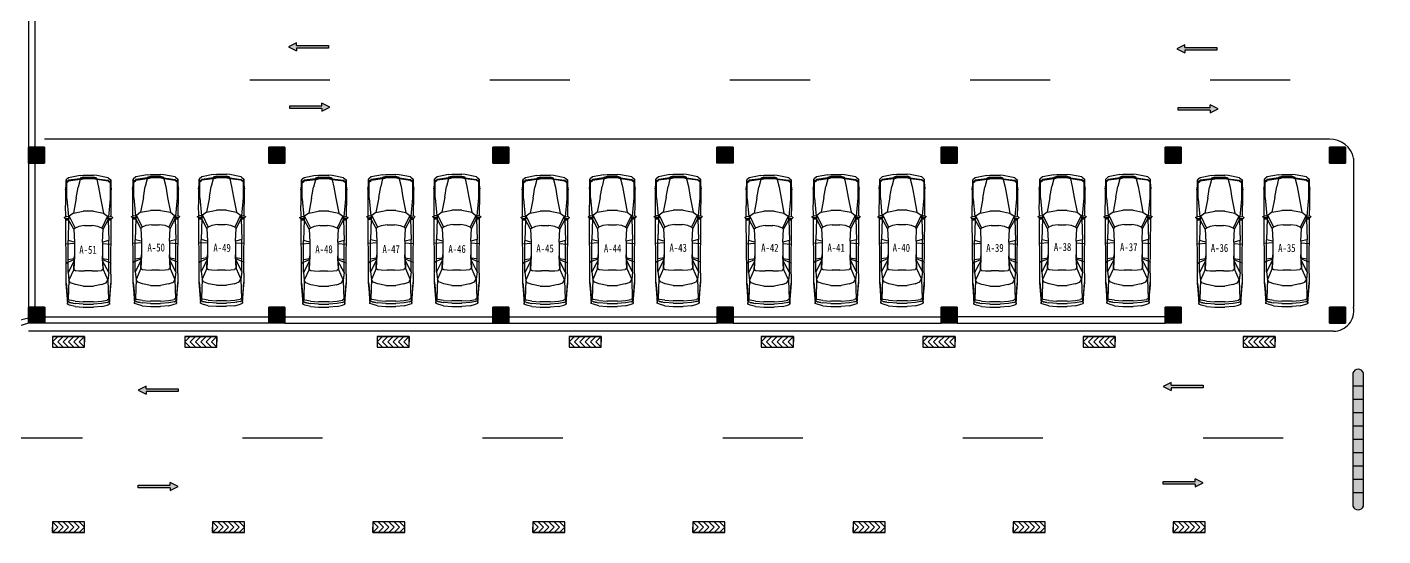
# Model space of a CAD drawing. Extents: x -266505272703 to 7385419, y -354256 to 107640740655.
# Drawn here: x 3659247 to 3710058, y -229665 to -210586 of the extents above; entities that cross this region are included whole.
import ezdxf

# ---------------------------------------------------------------- set-up
doc = ezdxf.new("R2010")
doc.units = 0
doc.header["$LTSCALE"] = 1000
for name, color, linetype in [('jb1', 42, 'Continuous'), ('PUB_TEXT', 7, 'Continuous'), ('QC', 8, 'Continuous'), ('ROOF', 4, 'Continuous'), ('图框', 6, 'Continuous'), ('红线', 1, 'Continuous')]:
    doc.layers.add(name, color=color, linetype=linetype)
doc.styles.get("Standard").update_dxf_attribs({"font": 'rs.shx', "bigfont": 'hztxt.shx'})
doc.styles.add('STYLE2', font='NSimSun.ttf', dxfattribs={"width": 0.8})

# ---------------------------------------------------------------- blocks, each defined once
blk = doc.blocks.new('M_F27')
for p, q in [((-2489, 522), (-2426, 736)), ((-2426, 736), (-2389, 824)), ((-2389, 824), (-1610, 874)), ((-2389, 824), (-1560, 874)), ((-2264, 812), (-2389, 824)), ((-2326, 736), (-2364, 522)), ((-2326, 736), (-2351, 596)), ((-2351, 594), (-2351, 596)), ((-2326, 736), (-2288, 811)), ((-2200, 786), (-2288, 811)), ((-2276, 522), (-2238, 736)), ((-2200, 786), (-2238, 736)), ((-1560, 874), (-2212, 815)), ((-2208, 815), (-2211, 814)), ((-1660, 862), (-2208, 815)), ((-1446, 761), (-2200, 786)), ((-1560, 874), (-1660, 862)), ((-1622, 510), (-1547, 698)), ((-1617, 869), (-1620, 866)), ((-1208, 874), (-1610, 874)), ((-1547, 698), (-1446, 761)), ((-1145, 799), (-1446, 761)), ((-1019, 572), (-1446, 761)), ((-1208, 874), (980, 889)), ((-1145, 799), (-682, 557)), ((-1145, 799), (124, 799)), ((-1019, 572), (-1057, 510)), ((-680, 556), (-1019, 572)), ((-1019, 572), (-479, 547)), ((-743, 849), (-793, 874)), ((-730, 799), (-743, 849)), ((-630, 555), (-730, 799)), ((-680, 556), (-630, 555)), ((-642, 799), (-605, 554)), ((-605, 554), (-630, 555)), ((-479, 547), (-605, 554)), ((61, 547), (-479, 547)), ((-2, 547), (-27, 877)), ((124, 799), (61, 547)), ((61, 547), (564, 572)), ((941, 773), (124, 799)), ((564, 572), (941, 773)), ((564, 572), (614, 522)), ((1079, 748), (614, 522)), ((941, 773), (941, 874)), ((983, 777), (941, 773)), ((941, 773), (987, 765)), ((980, 902), (995, 790)), ((980, 790), (980, 898)), ((995, 790), (980, 790)), ((980, 790), (992, 746)), ((984, 905), (1020, 939)), ((992, 746), (1021, 747)), ((995, 790), (1022, 746)), ((1022, 748), (995, 790)), ((1021, 747), (1022, 748)), ((1053, 768), (1022, 746)), ((1036, 935), (1062, 857)), ((1036, 756), (1079, 748)), ((1051, 889), (1497, 893)), ((1057, 776), (1062, 857)), ((1770, 849), (1058, 784)), ((1204, 585), (1079, 748)), ((1795, 472), (1204, 585)), ((1280, 196), (1204, 585)), ((1506, 899), (2121, 899)), ((2461, 849), (1770, 849)), ((2272, 876), (2121, 899)), ((2272, 876), (2272, 874)), ((2437, 851), (2272, 876)), ((2511, 874), (2287, 874)), ((2398, 849), (2461, 773)), ((2437, 850), (2433, 851)), ((2498, 773), (2436, 849)), ((2511, 874), (2450, 850)), ((2461, 773), (2523, 321)), ((2561, 321), (2498, 773)), ((2599, 773), (2511, 874)), ((2599, 773), (2687, 321)), ((-2489, 522), (-2514, 196)), ((-2514, -206), (-2514, 196)), ((-2364, 522), (-2389, 196)), ((-2389, -206), (-2389, 196)), ((-2301, 196), (-2276, 522)), ((-2301, 196), (-2301, -206)), ((-1622, 510), (-1685, 196)), ((-1685, -206), (-1685, 196)), ((-1082, 145), (-1070, 371)), ((-1082, 145), (-1082, -156)), ((-1070, 371), (-1057, 510)), ((614, 522), (677, 371)), ((677, 371), (714, 145)), ((714, -156), (714, 145)), ((1280, 196), (1280, -206)), ((2222, 397), (1795, 472)), ((2523, 321), (2222, 397)), ((2523, 321), (2586, 321)), ((2523, 321), (2561, 196)), ((2580, 196), (2542, 321)), ((2561, 196), (2561, -206)), ((2611, 196), (2574, 321)), ((2580, 321), (2618, 196)), ((2580, 196), (2580, -206)), ((2611, 196), (2611, -206)), ((2618, -206), (2618, 196)), ((2687, 321), (2699, 196)), ((2699, -206), (2699, 196)), ((-2489, -533), (-2514, -206)), ((-2489, -533), (-2426, -747)), ((-2389, -206), (-2364, -533)), ((-2326, -747), (-2364, -533)), ((-2276, -533), (-2301, -206)), ((-2276, -533), (-2238, -747)), ((-1685, -206), (-1622, -520)), ((-1622, -520), (-1547, -709)), ((-1070, -382), (-1082, -156)), ((-1057, -520), (-1070, -382)), ((-1019, -583), (-1057, -520)), ((614, -533), (564, -583)), ((677, -382), (614, -533)), ((1079, -759), (614, -533)), ((714, -156), (677, -382)), ((1204, -596), (1280, -206)), ((1795, -483), (1204, -596)), ((1795, -483), (2222, -407)), ((2523, -332), (2222, -407)), ((2523, -332), (2461, -784)), ((2561, -332), (2498, -784)), ((2523, -332), (2561, -206)), ((2586, -332), (2523, -332)), ((2580, -206), (2542, -332)), ((2618, -6), (2561, -6)), ((2574, -332), (2611, -206)), ((2618, -206), (2580, -332)), ((2687, -332), (2599, -784)), ((2687, -332), (2699, -206)), ((-2426, -747), (-2389, -835)), ((-2389, -835), (-2264, -823)), ((-1560, -885), (-2389, -835)), ((-1610, -885), (-2389, -835)), ((-2351, -607), (-2351, -605)), ((-2351, -607), (-2326, -747)), ((-2326, -747), (-2288, -822)), ((-2288, -822), (-2200, -797)), ((-2200, -797), (-2238, -747)), ((-2212, -826), (-1560, -885)), ((-2208, -826), (-2211, -825)), ((-1660, -872), (-2208, -826)), ((-1446, -772), (-2200, -797)), ((-1560, -885), (-1660, -872)), ((-1621, -877), (-1617, -880)), ((-1610, -885), (-1208, -885)), ((-1547, -709), (-1446, -772)), ((-1019, -583), (-1446, -772)), ((-1145, -809), (-1446, -772)), ((-1208, -885), (980, -900)), ((-682, -568), (-1145, -809)), ((-1145, -809), (124, -809)), ((-479, -558), (-1019, -583)), ((-1019, -583), (-680, -567)), ((-743, -860), (-793, -885)), ((-743, -860), (-730, -809)), ((-730, -809), (-630, -566)), ((-680, -567), (-682, -568)), ((-680, -567), (-630, -566)), ((-605, -565), (-642, -809)), ((-630, -566), (-605, -565)), ((-605, -565), (-479, -558)), ((61, -558), (-479, -558)), ((-2, -558), (-27, -884)), ((61, -558), (124, -809)), ((564, -583), (61, -558)), ((941, -784), (124, -809)), ((564, -583), (941, -784)), ((987, -776), (941, -784)), ((983, -788), (941, -784)), ((941, -885), (941, -784)), ((992, -757), (980, -800)), ((995, -800), (980, -800)), ((995, -800), (980, -913)), ((980, -909), (980, -800)), ((984, -916), (1020, -950)), ((992, -757), (1021, -758)), ((995, -800), (1022, -757)), ((1022, -758), (995, -800)), ((1021, -758), (1022, -758)), ((1022, -757), (1053, -779)), ((1036, -767), (1079, -759)), ((1036, -946), (1062, -867)), ((1051, -901), (1497, -904)), ((1057, -787), (1062, -867)), ((1770, -860), (1058, -795)), ((1204, -596), (1079, -759)), ((2121, -910), (1506, -910)), ((1770, -860), (2461, -860)), ((2121, -910), (2272, -887)), ((2270, -887), (2121, -910)), ((2437, -861), (2272, -887)), ((2272, -885), (2272, -887)), ((2285, -885), (2511, -885)), ((2398, -860), (2461, -784)), ((2436, -860), (2498, -784)), ((2437, -861), (2436, -860)), ((2450, -861), (2511, -885)), ((2599, -784), (2511, -885))]:
    blk.add_line(p, q)
for centre, start, end in [((990, 898), 132.965, 179.7454), ((1027, 932), 18.1573, 132.965), ((1047, 776), 305.1542, 356.8636), ((990, -909), 180.2546, 227.035), ((1027, -942), 227.035, 341.8427), ((1047, -787), 3.1798, 54.8458)]:
    blk.add_arc(centre, 10, start, end)
at = {"width": 0.8, "flags": 9}
for tag in ['XSIZE', 'YSIZE']:
    blk.add_attdef(tag, (0, 0), '', height=0.5, dxfattribs=at)

msp = doc.modelspace()

# ---------------------------------------------------------------- hatches: boundary and pattern name
at = {"layer": 'jb1', "linetype": 'ByBlock'}
h = msp.add_hatch(color=256, dxfattribs=at)
h.paths.add_polyline_path([(3207028, 61244), (3207028, -349256), (3784028, -349256), (3784028, 61244)], flags=16)
h.paths.add_polyline_path([(3194528, -354256), (3194528, 66244), (3789028, 66244), (3789028, -354256)])
h.paths.add_polyline_path([(3205987, -18360), (3205987, -12971), (3203126, -12971), (3203126, -18360)], flags=24)
h.paths.add_polyline_path([(3201099, -18348), (3201099, -12948), (3198270, -12948), (3198270, -18348)], flags=24)
edge = h.paths.add_edge_path(flags=16)
edge.add_line((3207028, 61244), (3197028, 61244))
edge.add_line((3197028, 61244), (3197028, -23256))
edge.add_line((3197028, -23256), (3207028, -23256))
edge = h.paths.add_edge_path(flags=16)
edge.add_line((3202028, 61244), (3202028, -18256))
h.paths.add_polyline_path([(3201021, -22371), (3201021, -20286), (3198223, -20286), (3198223, -22371)], flags=24)
h.paths.add_polyline_path([(3205457, -22424), (3205457, -20318), (3202722, -20318), (3202722, -22424)], flags=24)
edge = h.paths.add_edge_path(flags=0)
edge.add_line((3197028, -18256), (3207028, -18256))
edge = h.paths.add_edge_path(flags=0)
edge.add_line((3197028, -10756), (3207028, -10756))
edge = h.paths.add_edge_path(flags=0)
edge.add_line((3197028, 744), (3207028, 744))
h.paths.add_polyline_path([(3205940, 8359), (3205940, 13623), (3203017, 13623), (3203017, 8359)], flags=24)
h.paths.add_polyline_path([(3200990, 8419), (3200990, 12965), (3198161, 12965), (3198161, 8419)], flags=24)
edge = h.paths.add_edge_path(flags=0)
edge.add_line((3197028, 8244), (3207028, 8244))
edge = h.paths.add_edge_path(flags=0)
edge.add_line((3197028, 15744), (3207028, 15744))
h.paths.add_polyline_path([(3201180, 34865), (3201180, 40170), (3198382, 40170), (3198382, 34865)], flags=24)
h.paths.add_polyline_path([(3205969, 34786), (3205969, 39997), (3203329, 39997), (3203329, 34786)], flags=24)
edge = h.paths.add_edge_path(flags=0)
edge.add_line((3197028, 27244), (3207028, 27244))
edge = h.paths.add_edge_path(flags=0)
edge.add_line((3197028, 34744), (3207028, 34744))
edge = h.paths.add_edge_path(flags=0)
edge.add_line((3197028, 42244), (3207028, 42244))
edge = h.paths.add_edge_path(flags=0)
edge.add_line((3197028, 53744), (3207028, 53744))
edge = h.paths.add_edge_path(flags=0)
edge.add_line((3504528, -349256), (3504528, -335256))
edge.add_line((3504528, -335256), (3784028, -335256))
edge = h.paths.add_edge_path(flags=0)
edge.add_line((3580028, -344756), (3670028, -344756))
edge = h.paths.add_edge_path(flags=0)
edge.add_line((3580028, -340256), (3670028, -340256))
h.paths.add_polyline_path([(3580921, -339322), (3586279, -339322), (3586279, -336555), (3580921, -336555)], flags=8)
h.paths.add_polyline_path([(3581167, -348327), (3586242, -348327), (3586242, -345529), (3581167, -345529)], flags=8)
edge = h.paths.add_edge_path(flags=0)
edge.add_line((3511834, -341564), (3511834, -341020))
edge = h.paths.add_edge_path(flags=0)
edge.add_line((3518840, -341020), (3518840, -341564))
edge = h.paths.add_edge_path(flags=0)
edge.add_line((3517008, -341564), (3517008, -341020))
edge = h.paths.add_edge_path(flags=0)
edge.add_arc((3515337, -341290), 439, 0, 360)
edge = h.paths.add_edge_path(flags=0)
edge.add_arc((3515337, -341290), 952, 0, 360)
edge = h.paths.add_edge_path(flags=0)
edge.add_line((3513691, -341020), (3513691, -341564))
edge = h.paths.add_edge_path(flags=0)
edge.add_line((3580028, -349256), (3580028, -335256))
h.paths.add_polyline_path([(3528821, -347040), (3562658, -347040), (3562658, -344592), (3528821, -344592)], flags=8)
edge = h.paths.add_edge_path(flags=0)
edge.add_arc((3514570, -346293), 254, 23.8671, 164.0253)
edge = h.paths.add_edge_path(flags=0)
edge.add_line((3514326, -346552), (3514326, -346775))
edge.add_line((3514326, -346775), (3514216, -346775))
edge.add_line((3514216, -346775), (3514216, -346328))
edge = h.paths.add_edge_path(flags=0)
edge.add_line((3514216, -346258), (3514216, -345945))
edge.add_line((3514216, -345945), (3514326, -345945))
edge.add_line((3514326, -345945), (3514326, -346034))
edge = h.paths.add_edge_path(flags=0)
edge.add_line((3513019, -343617), (3515077, -343617))
edge = h.paths.add_edge_path(flags=0)
edge.add_line((3515077, -344162), (3513019, -344162))
edge = h.paths.add_edge_path(flags=0)
edge.add_line((3513019, -341564), (3513019, -343617))
edge = h.paths.add_edge_path(flags=0)
edge.add_line((3512499, -343617), (3512499, -341564))
edge = h.paths.add_edge_path(flags=0)
edge.add_line((3513019, -344830), (3512499, -344830))
h.paths.add_polyline_path([(3512811, -345945), (3512918, -345945), (3512918, -346778), (3512811, -346778)], flags=0)
h.paths.add_polyline_path([(3512802, -345680), (3512915, -345680), (3512915, -345855), (3512802, -345855)], flags=0)
edge = h.paths.add_edge_path(flags=0)
edge.add_line((3512499, -344830), (3512499, -344162))
edge = h.paths.add_edge_path(flags=0)
edge.add_line((3511834, -343617), (3512499, -343617))
edge = h.paths.add_edge_path(flags=0)
edge.add_line((3511834, -344162), (3511834, -343617))
edge = h.paths.add_edge_path(flags=0)
edge.add_line((3512499, -344162), (3511834, -344162))
edge = h.paths.add_edge_path(flags=0)
edge.add_line((3512484, -346058), (3512484, -346775))
edge.add_line((3512484, -346775), (3512370, -346775))
edge.add_line((3512370, -346775), (3512370, -346058))
edge = h.paths.add_edge_path(flags=0)
edge.add_line((3512370, -346058), (3512213, -346058))
edge.add_line((3512213, -346058), (3512213, -345948))
edge.add_line((3512213, -345948), (3512370, -345948))
edge = h.paths.add_edge_path(flags=0)
edge.add_line((3512370, -345948), (3512370, -345683))
edge.add_line((3512370, -345683), (3512484, -345683))
edge.add_line((3512484, -345683), (3512484, -345948))
edge = h.paths.add_edge_path(flags=0)
edge.add_line((3512484, -345948), (3512641, -345948))
edge.add_line((3512641, -345948), (3512641, -346058))
edge.add_line((3512641, -346058), (3512484, -346058))
edge = h.paths.add_edge_path(flags=0)
edge.add_line((3513019, -344162), (3513019, -344830))
edge = h.paths.add_edge_path(flags=0)
edge.add_arc((3514570, -346293), 356, 174.3933, 185.6067)
edge = h.paths.add_edge_path(flags=0)
edge.add_arc((3513552, -346367), 312, 10.9739, 349.0261)
edge = h.paths.add_edge_path(flags=0)
edge.add_line((3513859, -346308), (3513859, -346427))
edge = h.paths.add_edge_path(flags=0)
edge.add_arc((3513552, -346367), 428, 44.2885, 315.7115)
edge = h.paths.add_edge_path(flags=0)
edge.add_line((3513859, -346068), (3513859, -345945))
edge.add_line((3513859, -345945), (3513978, -345945))
edge.add_line((3513978, -345945), (3513978, -346781))
edge.add_line((3513978, -346781), (3513859, -346781))
edge.add_line((3513859, -346781), (3513859, -346666))
edge = h.paths.add_edge_path(flags=0)
edge.add_line((3512499, -341564), (3511834, -341564))
edge = h.paths.add_edge_path(flags=0)
edge.add_line((3513691, -341564), (3513019, -341564))
edge = h.paths.add_edge_path(flags=0)
edge.add_line((3518197, -341564), (3518197, -343617))
edge = h.paths.add_edge_path(flags=0)
edge.add_line((3517677, -343617), (3517677, -341564))
edge = h.paths.add_edge_path(flags=0)
edge.add_line((3518865, -344162), (3518197, -344162))
edge = h.paths.add_edge_path(flags=0)
edge.add_line((3518197, -343617), (3518865, -343617))
edge = h.paths.add_edge_path(flags=0)
edge.add_line((3518197, -344162), (3518197, -344830))
edge = h.paths.add_edge_path(flags=0)
edge.add_line((3518865, -343617), (3518865, -344162))
edge = h.paths.add_edge_path(flags=0)
edge.add_line((3515597, -342974), (3515597, -343617))
edge = h.paths.add_edge_path(flags=0)
edge.add_line((3515077, -342974), (3515597, -342974))
edge = h.paths.add_edge_path(flags=0)
edge.add_line((3515077, -343617), (3515077, -342974))
edge = h.paths.add_edge_path(flags=0)
edge.add_line((3515597, -343617), (3517677, -343617))
edge = h.paths.add_edge_path(flags=0)
edge.add_line((3517677, -344830), (3517677, -344162))
edge = h.paths.add_edge_path(flags=0)
edge.add_line((3517677, -344162), (3515597, -344162))
edge = h.paths.add_edge_path(flags=0)
edge.add_line((3515077, -344805), (3515077, -344162))
edge = h.paths.add_edge_path(flags=0)
edge.add_line((3515597, -344805), (3515077, -344805))
edge = h.paths.add_edge_path(flags=0)
edge.add_line((3515597, -344162), (3515597, -344805))
edge = h.paths.add_edge_path(flags=0)
edge.add_line((3518197, -344830), (3517677, -344830))
edge = h.paths.add_edge_path(flags=0)
edge.add_arc((3518301, -346289), 254, 23.8671, 164.0253)
edge = h.paths.add_edge_path(flags=0)
edge.add_line((3518057, -346219), (3518057, -346359))
edge = h.paths.add_edge_path(flags=0)
edge.add_line((3518057, -346359), (3518057, -346548))
edge = h.paths.add_edge_path(flags=0)
edge.add_line((3518057, -346548), (3518057, -346771))
edge.add_line((3518057, -346771), (3517947, -346771))
edge.add_line((3517947, -346771), (3517947, -346324))
edge = h.paths.add_edge_path(flags=0)
edge.add_arc((3518301, -346289), 356, 174.3933, 185.6067)
edge = h.paths.add_edge_path(flags=0)
edge.add_line((3517947, -346255), (3517947, -345941))
edge.add_line((3517947, -345941), (3518057, -345941))
edge.add_line((3518057, -345941), (3518057, -346030))
edge = h.paths.add_edge_path(flags=0)
edge.add_arc((3518301, -346289), 356, 11.9054, 133.2969)
edge = h.paths.add_edge_path(flags=0)
edge.add_line((3518649, -346216), (3518649, -346771))
edge.add_line((3518649, -346771), (3518533, -346771))
edge.add_line((3518533, -346771), (3518533, -346559))
edge = h.paths.add_edge_path(flags=0)
edge.add_line((3518533, -346392), (3518533, -346559))
edge = h.paths.add_edge_path(flags=0)
edge.add_line((3518533, -346392), (3518533, -346187))
edge = h.paths.add_edge_path(flags=0)
edge.add_arc((3517283, -346363), 312, 10.9739, 349.0261)
edge = h.paths.add_edge_path(flags=0)
edge.add_line((3517590, -346304), (3517590, -346423))
edge = h.paths.add_edge_path(flags=0)
edge.add_arc((3517283, -346363), 428, 44.2885, 315.7115)
edge = h.paths.add_edge_path(flags=0)
edge.add_line((3517590, -346064), (3517590, -345941))
edge.add_line((3517590, -345941), (3517709, -345941))
edge.add_line((3517709, -345941), (3517709, -346777))
edge.add_line((3517709, -346777), (3517590, -346777))
edge.add_line((3517590, -346777), (3517590, -346663))
edge = h.paths.add_edge_path(flags=0)
edge.add_line((3516060, -346333), (3516060, -346166))
edge = h.paths.add_edge_path(flags=0)
edge.add_line((3516060, -346333), (3516060, -346538))
edge = h.paths.add_edge_path(flags=0)
edge.add_arc((3516292, -346436), 254, 203.8671, 344.0253)
edge = h.paths.add_edge_path(flags=0)
edge.add_line((3516537, -346505), (3516537, -346366))
edge = h.paths.add_edge_path(flags=0)
edge.add_line((3516537, -346366), (3516537, -346176))
edge = h.paths.add_edge_path(flags=0)
edge.add_line((3516537, -346176), (3516537, -345954))
edge.add_line((3516537, -345954), (3516647, -345954))
edge.add_line((3516647, -345954), (3516647, -346401))
edge = h.paths.add_edge_path(flags=0)
edge.add_arc((3516292, -346436), 356, 354.3933, 365.6067)
edge = h.paths.add_edge_path(flags=0)
edge.add_line((3516647, -346470), (3516647, -346784))
edge.add_line((3516647, -346784), (3516537, -346784))
edge.add_line((3516537, -346784), (3516537, -346695))
edge = h.paths.add_edge_path(flags=0)
edge.add_arc((3516292, -346436), 356, 191.9054, 313.2969)
edge = h.paths.add_edge_path(flags=0)
edge.add_line((3515944, -346509), (3515944, -345954))
edge.add_line((3515944, -345954), (3516060, -345954))
edge.add_line((3516060, -345954), (3516060, -346166))
h.paths.add_polyline_path([(3515258, -347039), (3515371, -346773), (3515050, -345951), (3515179, -345951), (3515429, -346606), (3515696, -345947), (3515822, -345947), (3515379, -347039)], flags=0)
edge = h.paths.add_edge_path(flags=0)
edge.add_line((3514326, -346223), (3514326, -346363))
edge = h.paths.add_edge_path(flags=0)
edge.add_line((3514326, -346363), (3514326, -346552))
edge = h.paths.add_edge_path(flags=0)
edge.add_arc((3514570, -346293), 356, 11.9054, 133.2969)
edge = h.paths.add_edge_path(flags=0)
edge.add_line((3514918, -346220), (3514918, -346775))
edge.add_line((3514918, -346775), (3514802, -346775))
edge.add_line((3514802, -346775), (3514802, -346563))
edge = h.paths.add_edge_path(flags=0)
edge.add_line((3514802, -346396), (3514802, -346563))
edge = h.paths.add_edge_path(flags=0)
edge.add_line((3514802, -346396), (3514802, -346190))
edge = h.paths.add_edge_path(flags=0)
edge.add_line((3518840, -341564), (3518197, -341564))
edge = h.paths.add_edge_path(flags=0)
edge.add_line((3517677, -341564), (3517008, -341564))
h.paths.add_polyline_path([(3580874, -344098), (3586179, -344098), (3586179, -341300), (3580874, -341300)], flags=8)
edge = h.paths.add_edge_path(flags=0)
edge.add_line((3515077, -338991), (3513019, -338991))
edge = h.paths.add_edge_path(flags=0)
edge.add_line((3513019, -338447), (3515077, -338447))
edge = h.paths.add_edge_path(flags=0)
edge.add_line((3512499, -337779), (3513019, -337779))
edge = h.paths.add_edge_path(flags=0)
edge.add_line((3511834, -338447), (3512499, -338447))
edge = h.paths.add_edge_path(flags=0)
edge.add_line((3511834, -338991), (3511834, -338447))
edge = h.paths.add_edge_path(flags=0)
edge.add_line((3512499, -338991), (3511834, -338991))
edge = h.paths.add_edge_path(flags=0)
edge.add_line((3512499, -338447), (3512499, -337779))
edge = h.paths.add_edge_path(flags=0)
edge.add_line((3511834, -341020), (3512499, -341020))
edge = h.paths.add_edge_path(flags=0)
edge.add_line((3512499, -341020), (3512499, -338991))
edge = h.paths.add_edge_path(flags=0)
edge.add_line((3513019, -337779), (3513019, -338447))
edge = h.paths.add_edge_path(flags=0)
edge.add_line((3513019, -341020), (3513691, -341020))
edge = h.paths.add_edge_path(flags=0)
edge.add_line((3513019, -338991), (3513019, -341020))
edge = h.paths.add_edge_path(flags=0)
edge.add_line((3518865, -338991), (3518197, -338991))
edge = h.paths.add_edge_path(flags=0)
edge.add_line((3518197, -338447), (3518865, -338447))
edge = h.paths.add_edge_path(flags=0)
edge.add_line((3518197, -337779), (3518197, -338447))
edge = h.paths.add_edge_path(flags=0)
edge.add_line((3518865, -338447), (3518865, -338991))
edge = h.paths.add_edge_path(flags=0)
edge.add_line((3517677, -338991), (3515622, -338991))
edge = h.paths.add_edge_path(flags=0)
edge.add_line((3515077, -339634), (3515077, -338991))
edge = h.paths.add_edge_path(flags=0)
edge.add_line((3515622, -339634), (3515077, -339634))
edge = h.paths.add_edge_path(flags=0)
edge.add_line((3515622, -338991), (3515622, -339634))
edge = h.paths.add_edge_path(flags=0)
edge.add_line((3515622, -337804), (3515622, -338447))
edge = h.paths.add_edge_path(flags=0)
edge.add_line((3515077, -337804), (3515622, -337804))
edge = h.paths.add_edge_path(flags=0)
edge.add_line((3515077, -338447), (3515077, -337804))
edge = h.paths.add_edge_path(flags=0)
edge.add_line((3515622, -338447), (3517677, -338447))
edge = h.paths.add_edge_path(flags=0)
edge.add_line((3517677, -338447), (3517677, -337779))
edge = h.paths.add_edge_path(flags=0)
edge.add_line((3517677, -337779), (3518197, -337779))
edge = h.paths.add_edge_path(flags=0)
edge.add_line((3518197, -341020), (3518840, -341020))
edge = h.paths.add_edge_path(flags=0)
edge.add_line((3517008, -341020), (3517677, -341020))
edge = h.paths.add_edge_path(flags=0)
edge.add_line((3517677, -341020), (3517677, -338991))
edge = h.paths.add_edge_path(flags=0)
edge.add_line((3518197, -338991), (3518197, -341020))
h.paths.add_polyline_path([(3748525, -351778), (3760192, -351778), (3760192, -349903), (3748525, -349903)], flags=24)
edge = h.paths.add_edge_path(flags=0)
edge.add_line((3710028, -342256), (3784028, -342256))
edge = h.paths.add_edge_path(flags=0)
edge.add_line((3601028, -335256), (3601028, -349256))
edge = h.paths.add_edge_path(flags=0)
edge.add_line((3589528, -335256), (3589528, -349256))
edge = h.paths.add_edge_path(flags=0)
edge.add_line((3612528, -335256), (3612528, -349256))
edge = h.paths.add_edge_path(flags=0)
edge.add_line((3624028, -335256), (3624028, -349256))
edge = h.paths.add_edge_path(flags=0)
edge.add_line((3647028, -335256), (3647028, -349256))
edge = h.paths.add_edge_path(flags=0)
edge.add_line((3635528, -335256), (3635528, -349256))
edge = h.paths.add_edge_path(flags=0)
edge.add_line((3658528, -335256), (3658528, -349256))
edge = h.paths.add_edge_path(flags=0)
edge.add_line((3670028, -335256), (3670028, -349256))
h.paths.add_polyline_path([(3711053, -341578), (3716432, -341578), (3716432, -338749), (3711053, -338749)], flags=8)
edge = h.paths.add_edge_path(flags=0)
edge.add_line((3710028, -335256), (3710028, -349256))
edge = h.paths.add_edge_path(flags=0)
edge.add_line((3720028, -335256), (3720028, -349256))
h.paths.add_polyline_path([(3711079, -345640), (3716406, -345640), (3716406, -342968), (3711079, -342968)], flags=8)
h.paths.add_polyline_path([(3711053, -348311), (3716432, -348311), (3716432, -345482), (3711053, -345482)], flags=8)
h.paths.add_polyline_path([(3624911, -339311), (3632210, -339311), (3632210, -336482), (3624911, -336482)], flags=8)
h.paths.add_polyline_path([(3602005, -339364), (3609221, -339364), (3609221, -336472), (3602005, -336472)], flags=8)
h.paths.add_polyline_path([(3590516, -339353), (3597689, -339353), (3597689, -336524), (3590516, -336524)], flags=8)
h.paths.add_polyline_path([(3613157, -339384), (3619486, -339384), (3619486, -336493), (3613157, -336493)], flags=8)
h.paths.add_polyline_path([(3647932, -339290), (3655148, -339290), (3655148, -336587), (3647932, -336587)], flags=8)
h.paths.add_polyline_path([(3636077, -339384), (3642406, -339384), (3642406, -336493), (3636077, -336493)], flags=8)
h.paths.add_polyline_path([(3659500, -339327), (3666558, -339327), (3666558, -336529), (3659500, -336529)], flags=8)
h.paths.add_polyline_path([(3711074, -338940), (3716222, -338940), (3716222, -336236), (3711074, -336236)], flags=8)
edge = h.paths.add_edge_path(flags=0)
edge.add_line((3760028, -335256), (3760028, -349256))
edge = h.paths.add_edge_path(flags=0)
edge.add_line((3770028, -335256), (3770028, -349256))
h.paths.add_polyline_path([(3761611, -342149), (3766706, -342149), (3766706, -339414), (3761611, -339414)], flags=8)
h.paths.add_polyline_path([(3768122, -351862), (3777724, -351862), (3777724, -349980), (3768122, -349980)], flags=24)
edge = h.paths.add_edge_path(flags=0)
edge.add_line((3760028, -345756), (3784028, -345756))
h.paths.add_polyline_path([(3761437, -348959), (3766512, -348959), (3766512, -346162), (3761437, -346162)], flags=8)
h.paths.add_polyline_path([(3761482, -345773), (3766693, -345773), (3766693, -342881), (3761482, -342881)], flags=8)
edge = h.paths.add_edge_path(flags=0)
edge.add_line((3760028, -338756), (3784028, -338756))
h.paths.add_polyline_path([(3761355, -338711), (3766723, -338711), (3766723, -335787), (3761355, -335787)], flags=8)
h.paths.add_polyline_path([(3732909, -341175), (3744153, -341175), (3744153, -336791), (3732909, -336791)], flags=8)
h.paths.add_polyline_path([(3774282, -341950), (3776471, -341950), (3776471, -339865), (3774282, -339865)], flags=8)
h.paths.add_polyline_path([(3681133, -345871), (3701185, -345871), (3701185, -340511), (3681133, -340511)], flags=8)
h.paths.add_polyline_path([(3444535, -317388), (3497618, -317388), (3497618, -307471), (3444535, -307471)], flags=8)
for points in [[(3659302, -215692), (3659903, -215692), (3659903, -215092), (3659302, -215092)], [(3668301, -215693), (3668902, -215693), (3668902, -215092), (3668301, -215092)], [(3676702, -215693), (3677303, -215693), (3677303, -215092), (3676702, -215092)], [(3685102, -215693), (3685703, -215693), (3685703, -215092), (3685102, -215092)], [(3693501, -215693), (3694102, -215693), (3694102, -215092), (3693501, -215092)], [(3701899, -215693), (3702501, -215693), (3702501, -215092), (3701899, -215092)], [(3708059, -215693), (3708661, -215693), (3708661, -215092), (3708059, -215092)], [(3659303, -221692), (3659905, -221692), (3659905, -221091), (3659303, -221091)], [(3668302, -221692), (3668903, -221692), (3668903, -221092), (3668302, -221092)], [(3676703, -221692), (3677305, -221692), (3677305, -221092), (3676703, -221092)], [(3685103, -221692), (3685705, -221692), (3685705, -221092), (3685103, -221092)], [(3693502, -221692), (3694103, -221692), (3694103, -221092), (3693502, -221092)], [(3701901, -221693), (3702502, -221693), (3702502, -221092), (3701901, -221092)], [(3701901, -221692), (3702502, -221692), (3702502, -221092), (3701901, -221092)], [(3708061, -221692), (3708662, -221692), (3708662, -221092), (3708061, -221092)]]:
    msp.add_hatch(color=256, dxfattribs=at).paths.add_polyline_path(points)
at = {"layer": '图框', "linetype": 'ByBlock'}
for points in [[(3670540, -211379), (3670540, -211279), (3669340, -211279), (3669340, -211179), (3669040, -211329), (3669340, -211479), (3669340, -211379)], [(3703840, -211448), (3703840, -211348), (3702640, -211348), (3702640, -211248), (3702340, -211398), (3702640, -211548), (3702640, -211448)], [(3669089, -213534), (3669089, -213634), (3670289, -213634), (3670289, -213734), (3670589, -213584), (3670289, -213434), (3670289, -213534)], [(3702389, -213602), (3702389, -213702), (3703589, -213702), (3703589, -213802), (3703889, -213652), (3703589, -213502), (3703589, -213602)], [(3664908, -224253), (3664908, -224153), (3663708, -224153), (3663708, -224053), (3663408, -224203), (3663708, -224353), (3663708, -224253)], [(3703319, -224115), (3703319, -224015), (3702119, -224015), (3702119, -223915), (3701819, -224065), (3702119, -224215), (3702119, -224115)], [(3701819, -227624), (3701819, -227724), (3703019, -227724), (3703019, -227824), (3703319, -227674), (3703019, -227524), (3703019, -227624)], [(3663408, -227762), (3663408, -227862), (3664608, -227862), (3664608, -227962), (3664908, -227812), (3664608, -227662), (3664608, -227762)]]:
    msp.add_hatch(color=256, dxfattribs=at).paths.add_polyline_path(points)
at = {"layer": '红线', "linetype": 'ByBlock'}
h = msp.add_hatch(color=7, dxfattribs=at)
h.paths.add_polyline_path([(3709331, -223553, 0.685475), (3708931, -223553), (3708931, -224053), (3709331, -224053)])
h.paths.add_polyline_path([(3709331, -224553), (3708931, -224553), (3708931, -225053), (3709331, -225053)])
h.paths.add_polyline_path([(3709331, -225553), (3708931, -225553), (3708931, -226053), (3709331, -226053)])
h.paths.add_polyline_path([(3708931, -227053), (3709331, -227053), (3709331, -226553), (3708931, -226553)])
h.paths.add_polyline_path([(3709331, -228053), (3709331, -227553), (3708931, -227553), (3708931, -228053)])
h = msp.add_hatch(color=2, dxfattribs=at)
h.paths.add_polyline_path([(3708931, -224553), (3709331, -224553), (3709331, -224053), (3708931, -224053)])
h.paths.add_polyline_path([(3709331, -225053), (3708931, -225053), (3708931, -225553), (3709331, -225553)])
h.paths.add_polyline_path([(3709331, -226553), (3709331, -226053), (3708931, -226053), (3708931, -226553)])
h.paths.add_polyline_path([(3709331, -227553), (3709331, -227053), (3708931, -227053), (3708931, -227553)])
msp.add_hatch(color=2, dxfattribs=at).paths.add_polyline_path([(3709331, -228553), (3709331, -228053), (3708931, -228053), (3708931, -228553, 0.685475)])

# ---------------------------------------------------------------- linework, layer by layer
at = {"layer": 'jb1', "linetype": 'ByBlock'}
for p, q in [((3659303, -203677), (3659302, -221092)), ((3659541, -206693), (3659541, -215092)), ((3659302, -215092), (3659302, -215692)), ((3659902, -215092), (3659302, -215092)), ((3659902, -215692), (3659902, -215092)), ((3668301, -215093), (3668301, -215693)), ((3668901, -215093), (3668301, -215093)), ((3668901, -215693), (3668901, -215093)), ((3676702, -215093), (3676702, -215693)), ((3677302, -215093), (3676702, -215093)), ((3677302, -215693), (3677302, -215093)), ((3685102, -215093), (3685102, -215693)), ((3685702, -215093), (3685102, -215093)), ((3685702, -215693), (3685702, -215093)), ((3693501, -215093), (3693501, -215693)), ((3694101, -215093), (3693501, -215093)), ((3694101, -215693), (3694101, -215093)), ((3701899, -215093), (3701899, -215693)), ((3702499, -215093), (3701899, -215093)), ((3702499, -215693), (3702499, -215093)), ((3708059, -215093), (3708059, -215693)), ((3708659, -215093), (3708059, -215093)), ((3708659, -215693), (3708659, -215093)), ((3659302, -215692), (3659902, -215692)), ((3659541, -215692), (3659541, -221092)), ((3668301, -215693), (3668901, -215693)), ((3676702, -215693), (3677302, -215693)), ((3693501, -215693), (3694101, -215693)), ((3701899, -215693), (3702499, -215693)), ((3708059, -215693), (3708659, -215693)), ((3659303, -221092), (3659303, -221692)), ((3659903, -221092), (3659303, -221092)), ((3659903, -221692), (3659903, -221092)), ((3659905, -221452), (3668302, -221452)), ((3668902, -221092), (3668302, -221092)), ((3668902, -221692), (3668902, -221092)), ((3668903, -221452), (3676703, -221452)), ((3668903, -221452), (3676703, -221452)), ((3676703, -221092), (3676703, -221692)), ((3677303, -221092), (3676703, -221092)), ((3677303, -221692), (3677303, -221092)), ((3685103, -221092), (3685103, -221692)), ((3685703, -221092), (3685103, -221092)), ((3685703, -221692), (3685703, -221092)), ((3693502, -221092), (3693502, -221692)), ((3694102, -221092), (3693502, -221092)), ((3701899, -221452), (3694101, -221452)), ((3701899, -221452), (3694101, -221452)), ((3694102, -221692), (3694102, -221092)), ((3701901, -221092), (3701901, -221692)), ((3702501, -221092), (3701901, -221092)), ((3701901, -221093), (3701901, -221693)), ((3702501, -221093), (3701901, -221093)), ((3702501, -221692), (3702501, -221092)), ((3702501, -221693), (3702501, -221093)), ((3708061, -221092), (3708061, -221692)), ((3708661, -221092), (3708061, -221092)), ((3708661, -221692), (3708661, -221092)), ((3668302, -221692), (3659905, -221692)), ((3668903, -221692), (3676703, -221692)), ((3668903, -221692), (3676703, -221692)), ((3676703, -221692), (3677303, -221692)), ((3694102, -221692), (3701899, -221692)), ((3694102, -221692), (3701899, -221692)), ((3708061, -221692), (3708661, -221692))]:
    msp.add_line(p, q, dxfattribs=at)
for points in [[(3659302, -215092), (3659903, -215092), (3659903, -215692), (3659302, -215692)], [(3659302, -215092), (3659903, -215092), (3659903, -215692), (3659302, -215692)], [(3668301, -215092), (3668902, -215092), (3668902, -215693), (3668301, -215693)], [(3668301, -215093), (3668902, -215093), (3668902, -215693), (3668301, -215693)], [(3676702, -215092), (3677303, -215092), (3677303, -215693), (3676702, -215693)], [(3676702, -215093), (3677303, -215093), (3677303, -215693), (3676702, -215693)], [(3685102, -215092), (3685703, -215092), (3685703, -215693), (3685102, -215693)], [(3685102, -215093), (3685703, -215093), (3685703, -215693), (3685102, -215693)], [(3693501, -215092), (3694102, -215092), (3694102, -215693), (3693501, -215693)], [(3693501, -215093), (3694102, -215093), (3694102, -215693), (3693501, -215693)], [(3701899, -215092), (3702501, -215092), (3702501, -215693), (3701899, -215693)], [(3701899, -215093), (3702501, -215093), (3702501, -215693), (3701899, -215693)], [(3708059, -215092), (3708661, -215092), (3708661, -215693), (3708059, -215693)], [(3708059, -215093), (3708661, -215093), (3708661, -215693), (3708059, -215693)], [(3659303, -221091), (3659905, -221091), (3659905, -221692), (3659303, -221692)], [(3659303, -221091), (3659905, -221091), (3659905, -221692), (3659303, -221692)], [(3668302, -221092), (3668903, -221092), (3668903, -221692), (3668302, -221692)], [(3668302, -221092), (3668903, -221092), (3668903, -221692), (3668302, -221692)], [(3676703, -221092), (3677305, -221092), (3677305, -221692), (3676703, -221692)], [(3676703, -221092), (3677305, -221092), (3677305, -221692), (3676703, -221692)], [(3685103, -221092), (3685705, -221092), (3685705, -221692), (3685103, -221692)], [(3685103, -221092), (3685705, -221092), (3685705, -221692), (3685103, -221692)], [(3693502, -221092), (3694103, -221092), (3694103, -221692), (3693502, -221692)], [(3693502, -221092), (3694103, -221092), (3694103, -221692), (3693502, -221692)], [(3701901, -221092), (3702502, -221092), (3702502, -221693), (3701901, -221693)], [(3701901, -221092), (3702502, -221092), (3702502, -221693), (3701901, -221693)], [(3701901, -221092), (3702502, -221092), (3702502, -221692), (3701901, -221692)], [(3701901, -221092), (3702502, -221092), (3702502, -221692), (3701901, -221692)], [(3708061, -221092), (3708662, -221092), (3708662, -221692), (3708061, -221692)], [(3708061, -221092), (3708662, -221092), (3708662, -221692), (3708061, -221692)]]:
    msp.add_lwpolyline(points, close=True, dxfattribs=at)
for centre, radius, start, end in [((3664099, -241395), 20468, 103.5496, 153.6669), ((3665047, -242453), 21541, 105.4644, 152.1585)]:
    msp.add_arc(centre, radius, start, end, dxfattribs=at)
at = {"layer": 'ROOF', "linetype": 'ByBlock'}
for p, q in [((3677303, -221452), (3685103, -221452)), ((3677303, -221452), (3685103, -221452)), ((3685703, -221452), (3693502, -221452)), ((3685703, -221452), (3693502, -221452)), ((3677303, -221692), (3685103, -221692)), ((3677303, -221692), (3685103, -221692)), ((3685703, -221692), (3693501, -221692)), ((3685703, -221692), (3693501, -221692)), ((3660199, -222185), (3660199, -222585)), ((3661399, -222185), (3660199, -222185)), ((3660199, -222185), (3660199, -222385)), ((3660199, -222185), (3660599, -222185)), ((3660199, -222185), (3660399, -222185)), ((3660399, -222185), (3660199, -222385)), ((3660199, -222385), (3660399, -222585)), ((3660599, -222185), (3660399, -222385)), ((3660399, -222385), (3660599, -222585)), ((3660599, -222185), (3660799, -222185)), ((3660799, -222185), (3660599, -222385)), ((3660599, -222385), (3660799, -222585)), ((3660799, -222185), (3660999, -222185)), ((3660999, -222185), (3660799, -222385)), ((3660799, -222385), (3660999, -222585)), ((3660999, -222185), (3661199, -222185)), ((3661199, -222185), (3660999, -222385)), ((3660999, -222385), (3661199, -222585)), ((3661199, -222185), (3661399, -222185)), ((3661399, -222185), (3661199, -222385)), ((3661199, -222385), (3661399, -222585)), ((3661399, -222585), (3661399, -222185)), ((3661399, -222185), (3661399, -222385)), ((3665163, -222185), (3665163, -222585)), ((3666363, -222185), (3665163, -222185)), ((3665163, -222185), (3665163, -222385)), ((3665163, -222185), (3665563, -222185)), ((3665163, -222185), (3665363, -222185)), ((3665363, -222185), (3665163, -222385)), ((3665163, -222385), (3665363, -222585)), ((3665563, -222185), (3665363, -222385)), ((3665363, -222385), (3665563, -222585)), ((3665563, -222185), (3665763, -222185)), ((3665763, -222185), (3665563, -222385)), ((3665563, -222385), (3665763, -222585)), ((3665763, -222185), (3665963, -222185)), ((3665963, -222185), (3665763, -222385)), ((3665763, -222385), (3665963, -222585)), ((3665963, -222185), (3666163, -222185)), ((3666163, -222185), (3665963, -222385)), ((3665963, -222385), (3666163, -222585)), ((3666163, -222185), (3666363, -222185)), ((3666363, -222185), (3666163, -222385)), ((3666163, -222385), (3666363, -222585)), ((3666363, -222585), (3666363, -222185)), ((3666363, -222185), (3666363, -222385)), ((3672363, -222185), (3672363, -222585)), ((3673563, -222185), (3672363, -222185)), ((3672363, -222185), (3672363, -222385)), ((3672363, -222185), (3672763, -222185)), ((3672363, -222185), (3672563, -222185)), ((3672563, -222185), (3672363, -222385)), ((3672363, -222385), (3672563, -222585)), ((3672763, -222185), (3672563, -222385)), ((3672563, -222385), (3672763, -222585)), ((3672763, -222185), (3672963, -222185)), ((3672963, -222185), (3672763, -222385)), ((3672763, -222385), (3672963, -222585)), ((3672963, -222185), (3673163, -222185)), ((3673163, -222185), (3672963, -222385)), ((3672963, -222385), (3673163, -222585)), ((3673163, -222185), (3673363, -222185)), ((3673363, -222185), (3673163, -222385)), ((3673163, -222385), (3673363, -222585)), ((3673363, -222185), (3673563, -222185)), ((3673563, -222185), (3673363, -222385)), ((3673363, -222385), (3673563, -222585)), ((3673563, -222585), (3673563, -222185)), ((3673563, -222185), (3673563, -222385)), ((3679563, -222185), (3679563, -222585)), ((3680763, -222185), (3679563, -222185)), ((3679563, -222185), (3679563, -222385)), ((3679563, -222185), (3679963, -222185)), ((3679563, -222185), (3679763, -222185)), ((3679763, -222185), (3679563, -222385)), ((3679563, -222385), (3679763, -222585)), ((3679963, -222185), (3679763, -222385)), ((3679763, -222385), (3679963, -222585)), ((3679963, -222185), (3680163, -222185)), ((3680163, -222185), (3679963, -222385)), ((3679963, -222385), (3680163, -222585)), ((3680163, -222185), (3680363, -222185)), ((3680363, -222185), (3680163, -222385)), ((3680163, -222385), (3680363, -222585)), ((3680363, -222185), (3680563, -222185)), ((3680563, -222185), (3680363, -222385)), ((3680363, -222385), (3680563, -222585)), ((3680563, -222185), (3680763, -222185)), ((3680763, -222185), (3680563, -222385)), ((3680563, -222385), (3680763, -222585)), ((3680763, -222585), (3680763, -222185)), ((3680763, -222185), (3680763, -222385)), ((3686763, -222185), (3686763, -222585)), ((3687963, -222185), (3686763, -222185)), ((3686763, -222185), (3686763, -222385)), ((3686763, -222185), (3687163, -222185)), ((3686763, -222185), (3686963, -222185)), ((3686963, -222185), (3686763, -222385)), ((3686763, -222385), (3686963, -222585)), ((3687163, -222185), (3686963, -222385)), ((3686963, -222385), (3687163, -222585)), ((3687163, -222185), (3687363, -222185)), ((3687363, -222185), (3687163, -222385)), ((3687163, -222385), (3687363, -222585)), ((3687363, -222185), (3687563, -222185)), ((3687563, -222185), (3687363, -222385)), ((3687363, -222385), (3687563, -222585)), ((3687563, -222185), (3687763, -222185)), ((3687763, -222185), (3687563, -222385)), ((3687563, -222385), (3687763, -222585)), ((3687763, -222185), (3687963, -222185)), ((3687963, -222185), (3687763, -222385)), ((3687763, -222385), (3687963, -222585)), ((3687963, -222585), (3687963, -222185)), ((3687963, -222185), (3687963, -222385)), ((3692822, -222185), (3692822, -222585)), ((3694022, -222185), (3692822, -222185)), ((3692822, -222185), (3692822, -222385)), ((3692822, -222185), (3693222, -222185)), ((3692822, -222185), (3693022, -222185)), ((3693022, -222185), (3692822, -222385)), ((3692822, -222385), (3693022, -222585)), ((3693222, -222185), (3693022, -222385)), ((3693022, -222385), (3693222, -222585)), ((3693222, -222185), (3693422, -222185)), ((3693422, -222185), (3693222, -222385)), ((3693222, -222385), (3693422, -222585)), ((3693422, -222185), (3693622, -222185)), ((3693622, -222185), (3693422, -222385)), ((3693422, -222385), (3693622, -222585)), ((3693622, -222185), (3693822, -222185)), ((3693822, -222185), (3693622, -222385)), ((3693622, -222385), (3693822, -222585)), ((3693822, -222185), (3694022, -222185)), ((3694022, -222185), (3693822, -222385)), ((3693822, -222385), (3694022, -222585)), ((3694022, -222585), (3694022, -222185)), ((3694022, -222185), (3694022, -222385)), ((3698822, -222185), (3698822, -222585)), ((3700022, -222185), (3698822, -222185)), ((3698822, -222185), (3698822, -222385)), ((3698822, -222185), (3699222, -222185)), ((3698822, -222185), (3699022, -222185)), ((3699022, -222185), (3698822, -222385)), ((3698822, -222385), (3699022, -222585)), ((3699222, -222185), (3699022, -222385)), ((3699022, -222385), (3699222, -222585)), ((3699222, -222185), (3699422, -222185)), ((3699422, -222185), (3699222, -222385)), ((3699222, -222385), (3699422, -222585)), ((3699422, -222185), (3699622, -222185)), ((3699622, -222185), (3699422, -222385)), ((3699422, -222385), (3699622, -222585)), ((3699622, -222185), (3699822, -222185)), ((3699822, -222185), (3699622, -222385)), ((3699622, -222385), (3699822, -222585)), ((3699822, -222185), (3700022, -222185)), ((3700022, -222185), (3699822, -222385)), ((3699822, -222385), (3700022, -222585)), ((3700022, -222585), (3700022, -222185)), ((3700022, -222185), (3700022, -222385)), ((3704822, -222185), (3704822, -222585)), ((3706022, -222185), (3704822, -222185)), ((3704822, -222185), (3704822, -222385)), ((3704822, -222185), (3705222, -222185)), ((3704822, -222185), (3705022, -222185)), ((3705022, -222185), (3704822, -222385)), ((3704822, -222385), (3705022, -222585)), ((3705222, -222185), (3705022, -222385)), ((3705022, -222385), (3705222, -222585)), ((3705222, -222185), (3705422, -222185)), ((3705422, -222185), (3705222, -222385)), ((3705222, -222385), (3705422, -222585)), ((3705422, -222185), (3705622, -222185)), ((3705622, -222185), (3705422, -222385)), ((3705422, -222385), (3705622, -222585)), ((3705622, -222185), (3705822, -222185)), ((3705822, -222185), (3705622, -222385)), ((3705622, -222385), (3705822, -222585)), ((3705822, -222185), (3706022, -222185)), ((3706022, -222185), (3705822, -222385)), ((3705822, -222385), (3706022, -222585)), ((3706022, -222585), (3706022, -222185)), ((3706022, -222185), (3706022, -222385)), ((3660199, -222585), (3661399, -222585)), ((3665163, -222585), (3666363, -222585)), ((3672363, -222585), (3673563, -222585)), ((3679563, -222585), (3680763, -222585)), ((3686763, -222585), (3687963, -222585)), ((3692822, -222585), (3694022, -222585)), ((3698822, -222585), (3700022, -222585)), ((3704822, -222585), (3706022, -222585)), ((3661399, -229138), (3660199, -229138)), ((3660199, -229138), (3660199, -229538)), ((3660399, -229338), (3660199, -229138)), ((3660599, -229338), (3660399, -229138)), ((3660799, -229338), (3660599, -229138)), ((3660999, -229338), (3660799, -229138)), ((3661199, -229338), (3660999, -229138)), ((3661399, -229338), (3661199, -229138)), ((3661399, -229538), (3661399, -229138)), ((3667399, -229138), (3666199, -229138)), ((3666199, -229138), (3666199, -229538)), ((3666399, -229338), (3666199, -229138)), ((3666599, -229338), (3666399, -229138)), ((3666799, -229338), (3666599, -229138)), ((3666999, -229338), (3666799, -229138)), ((3667199, -229338), (3666999, -229138)), ((3667399, -229338), (3667199, -229138)), ((3667399, -229538), (3667399, -229138)), ((3673399, -229138), (3672199, -229138)), ((3672199, -229138), (3672199, -229538)), ((3672399, -229338), (3672199, -229138)), ((3672599, -229338), (3672399, -229138)), ((3672799, -229338), (3672599, -229138)), ((3672999, -229338), (3672799, -229138)), ((3673199, -229338), (3672999, -229138)), ((3673399, -229338), (3673199, -229138)), ((3673399, -229538), (3673399, -229138)), ((3679399, -229138), (3678199, -229138)), ((3678199, -229138), (3678199, -229538)), ((3678399, -229338), (3678199, -229138)), ((3678599, -229338), (3678399, -229138)), ((3678799, -229338), (3678599, -229138)), ((3678999, -229338), (3678799, -229138)), ((3679199, -229338), (3678999, -229138)), ((3679399, -229338), (3679199, -229138)), ((3679399, -229538), (3679399, -229138)), ((3685399, -229138), (3684199, -229138)), ((3684199, -229138), (3684199, -229538)), ((3684399, -229338), (3684199, -229138)), ((3684599, -229338), (3684399, -229138)), ((3684799, -229338), (3684599, -229138)), ((3684999, -229338), (3684799, -229138)), ((3685199, -229338), (3684999, -229138)), ((3685399, -229338), (3685199, -229138)), ((3685399, -229538), (3685399, -229138)), ((3691399, -229138), (3690199, -229138)), ((3690199, -229138), (3690199, -229538)), ((3690399, -229338), (3690199, -229138)), ((3690599, -229338), (3690399, -229138)), ((3690799, -229338), (3690599, -229138)), ((3690999, -229338), (3690799, -229138)), ((3691199, -229338), (3690999, -229138)), ((3691399, -229338), (3691199, -229138)), ((3691399, -229538), (3691399, -229138)), ((3697399, -229138), (3696199, -229138)), ((3696199, -229138), (3696199, -229538)), ((3696399, -229338), (3696199, -229138)), ((3696599, -229338), (3696399, -229138)), ((3696799, -229338), (3696599, -229138)), ((3696999, -229338), (3696799, -229138)), ((3697199, -229338), (3696999, -229138)), ((3697399, -229338), (3697199, -229138)), ((3697399, -229538), (3697399, -229138)), ((3703399, -229138), (3702199, -229138)), ((3702199, -229138), (3702199, -229538)), ((3702399, -229338), (3702199, -229138)), ((3702599, -229338), (3702399, -229138)), ((3702799, -229338), (3702599, -229138)), ((3702999, -229338), (3702799, -229138)), ((3703199, -229338), (3702999, -229138)), ((3703399, -229338), (3703199, -229138)), ((3703399, -229538), (3703399, -229138)), ((3660199, -229538), (3660199, -229338)), ((3660199, -229538), (3660399, -229338)), ((3660199, -229538), (3661399, -229538)), ((3660399, -229538), (3660199, -229538)), ((3660399, -229538), (3660599, -229338)), ((3660599, -229538), (3660399, -229538)), ((3660599, -229538), (3660799, -229338)), ((3660799, -229538), (3660599, -229538)), ((3660799, -229538), (3660999, -229338)), ((3660999, -229538), (3660799, -229538)), ((3660999, -229538), (3661199, -229338)), ((3661399, -229538), (3660999, -229538)), ((3661199, -229538), (3661399, -229338)), ((3661399, -229538), (3661199, -229538)), ((3661399, -229538), (3661399, -229338)), ((3666199, -229538), (3666199, -229338)), ((3666199, -229538), (3666399, -229338)), ((3666199, -229538), (3667399, -229538)), ((3666399, -229538), (3666199, -229538)), ((3666399, -229538), (3666599, -229338)), ((3666599, -229538), (3666399, -229538)), ((3666599, -229538), (3666799, -229338)), ((3666799, -229538), (3666599, -229538)), ((3666799, -229538), (3666999, -229338)), ((3666999, -229538), (3666799, -229538)), ((3666999, -229538), (3667199, -229338)), ((3667399, -229538), (3666999, -229538)), ((3667199, -229538), (3667399, -229338)), ((3667399, -229538), (3667199, -229538)), ((3667399, -229538), (3667399, -229338)), ((3672199, -229538), (3672199, -229338)), ((3672199, -229538), (3672399, -229338)), ((3672199, -229538), (3673399, -229538)), ((3672399, -229538), (3672199, -229538)), ((3672399, -229538), (3672599, -229338)), ((3672599, -229538), (3672399, -229538)), ((3672599, -229538), (3672799, -229338)), ((3672799, -229538), (3672599, -229538)), ((3672799, -229538), (3672999, -229338)), ((3672999, -229538), (3672799, -229538)), ((3672999, -229538), (3673199, -229338)), ((3673399, -229538), (3672999, -229538)), ((3673199, -229538), (3673399, -229338)), ((3673399, -229538), (3673199, -229538)), ((3673399, -229538), (3673399, -229338)), ((3678199, -229538), (3678199, -229338)), ((3678199, -229538), (3678399, -229338)), ((3678199, -229538), (3679399, -229538)), ((3678399, -229538), (3678199, -229538)), ((3678399, -229538), (3678599, -229338)), ((3678599, -229538), (3678399, -229538)), ((3678599, -229538), (3678799, -229338)), ((3678799, -229538), (3678599, -229538)), ((3678799, -229538), (3678999, -229338)), ((3678999, -229538), (3678799, -229538)), ((3678999, -229538), (3679199, -229338)), ((3679399, -229538), (3678999, -229538)), ((3679199, -229538), (3679399, -229338)), ((3679399, -229538), (3679199, -229538)), ((3679399, -229538), (3679399, -229338)), ((3684199, -229538), (3684199, -229338)), ((3684199, -229538), (3684399, -229338)), ((3684199, -229538), (3685399, -229538)), ((3684399, -229538), (3684199, -229538)), ((3684399, -229538), (3684599, -229338)), ((3684599, -229538), (3684399, -229538)), ((3684599, -229538), (3684799, -229338)), ((3684799, -229538), (3684599, -229538)), ((3684799, -229538), (3684999, -229338)), ((3684999, -229538), (3684799, -229538)), ((3684999, -229538), (3685199, -229338)), ((3685399, -229538), (3684999, -229538)), ((3685199, -229538), (3685399, -229338)), ((3685399, -229538), (3685199, -229538)), ((3685399, -229538), (3685399, -229338)), ((3690199, -229538), (3690199, -229338)), ((3690199, -229538), (3690399, -229338)), ((3690199, -229538), (3691399, -229538)), ((3690399, -229538), (3690199, -229538)), ((3690399, -229538), (3690599, -229338)), ((3690599, -229538), (3690399, -229538)), ((3690599, -229538), (3690799, -229338)), ((3690799, -229538), (3690599, -229538)), ((3690799, -229538), (3690999, -229338)), ((3690999, -229538), (3690799, -229538)), ((3690999, -229538), (3691199, -229338)), ((3691399, -229538), (3690999, -229538)), ((3691199, -229538), (3691399, -229338)), ((3691399, -229538), (3691199, -229538)), ((3691399, -229538), (3691399, -229338)), ((3696199, -229538), (3696199, -229338)), ((3696199, -229538), (3696399, -229338)), ((3696199, -229538), (3697399, -229538)), ((3696399, -229538), (3696199, -229538)), ((3696399, -229538), (3696599, -229338)), ((3696599, -229538), (3696399, -229538)), ((3696599, -229538), (3696799, -229338)), ((3696799, -229538), (3696599, -229538)), ((3696799, -229538), (3696999, -229338)), ((3696999, -229538), (3696799, -229538)), ((3696999, -229538), (3697199, -229338)), ((3697399, -229538), (3696999, -229538)), ((3697199, -229538), (3697399, -229338)), ((3697399, -229538), (3697199, -229538)), ((3697399, -229538), (3697399, -229338)), ((3702199, -229538), (3702199, -229338)), ((3702199, -229538), (3702399, -229338)), ((3702199, -229538), (3703399, -229538)), ((3702399, -229538), (3702199, -229538)), ((3702399, -229538), (3702599, -229338)), ((3702599, -229538), (3702399, -229538)), ((3702599, -229538), (3702799, -229338)), ((3702799, -229538), (3702599, -229538)), ((3702799, -229538), (3702999, -229338)), ((3702999, -229538), (3702799, -229538)), ((3702999, -229538), (3703199, -229338)), ((3703399, -229538), (3702999, -229538)), ((3703199, -229538), (3703399, -229338)), ((3703399, -229538), (3703199, -229538)), ((3703399, -229538), (3703399, -229338))]:
    msp.add_line(p, q, dxfattribs=at)
at = {"layer": '图框', "linetype": 'ByBlock'}
for p, q in [((3669340, -211179), (3669040, -211329)), ((3669040, -211329), (3669340, -211479)), ((3669340, -211279), (3669340, -211179)), ((3669340, -211279), (3670540, -211279)), ((3670540, -211279), (3670540, -211379)), ((3702640, -211248), (3702340, -211398)), ((3702640, -211348), (3702640, -211248)), ((3702640, -211348), (3703840, -211348)), ((3703840, -211348), (3703840, -211448)), ((3670540, -211379), (3669340, -211379)), ((3669340, -211379), (3669340, -211479)), ((3702340, -211398), (3702640, -211548)), ((3703840, -211448), (3702640, -211448)), ((3702640, -211448), (3702640, -211548)), ((3669089, -213534), (3670289, -213534)), ((3669089, -213634), (3669089, -213534)), ((3670289, -213634), (3669089, -213634)), ((3670289, -213534), (3670289, -213434)), ((3670589, -213584), (3670289, -213434)), ((3670289, -213734), (3670589, -213584)), ((3670289, -213634), (3670289, -213734)), ((3702389, -213602), (3703589, -213602)), ((3702389, -213702), (3702389, -213602)), ((3703589, -213702), (3702389, -213702)), ((3703589, -213602), (3703589, -213502)), ((3703889, -213652), (3703589, -213502)), ((3703589, -213802), (3703889, -213652)), ((3703589, -213702), (3703589, -213802)), ((3663708, -224053), (3663408, -224203)), ((3663708, -224153), (3663708, -224053)), ((3702119, -223915), (3701819, -224065)), ((3701819, -224065), (3702119, -224215)), ((3702119, -224015), (3702119, -223915)), ((3702119, -224015), (3703319, -224015)), ((3703319, -224015), (3703319, -224115)), ((3663408, -224203), (3663708, -224353)), ((3663708, -224153), (3664908, -224153)), ((3664908, -224253), (3663708, -224253)), ((3663708, -224253), (3663708, -224353)), ((3664908, -224153), (3664908, -224253)), ((3703319, -224115), (3702119, -224115)), ((3702119, -224115), (3702119, -224215)), ((3701819, -227624), (3703019, -227624)), ((3701819, -227724), (3701819, -227624)), ((3703019, -227624), (3703019, -227524)), ((3703319, -227674), (3703019, -227524)), ((3663408, -227762), (3664608, -227762)), ((3663408, -227862), (3663408, -227762)), ((3664608, -227862), (3663408, -227862)), ((3664608, -227762), (3664608, -227662)), ((3664908, -227812), (3664608, -227662)), ((3664608, -227962), (3664908, -227812)), ((3664608, -227862), (3664608, -227962)), ((3703019, -227724), (3701819, -227724)), ((3703019, -227824), (3703319, -227674)), ((3703019, -227724), (3703019, -227824))]:
    msp.add_line(p, q, dxfattribs=at)
at = {"layer": '红线', "linetype": 'ByBlock'}
for p, q in [((3667589, -212569), (3670589, -212569)), ((3676589, -212569), (3679589, -212569)), ((3685589, -212569), (3688589, -212569)), ((3694589, -212569), (3697589, -212569)), ((3703589, -212569), (3706589, -212569)), ((3708058, -214793), (3659902, -214793)), ((3708961, -215505), (3708962, -221092)), ((3708206, -221992), (3659302, -221992)), ((3708931, -223553), (3708931, -228553)), ((3709331, -228553), (3709331, -223553)), ((3709331, -224053), (3708931, -224053)), ((3709331, -224553), (3708931, -224553)), ((3709331, -225053), (3708931, -225053)), ((3709331, -225553), (3708931, -225553)), ((3658319, -225990), (3661319, -225990)), ((3667319, -225990), (3670319, -225990)), ((3676319, -225990), (3679319, -225990)), ((3685319, -225990), (3688319, -225990)), ((3694319, -225990), (3697319, -225990)), ((3703319, -225990), (3706319, -225990)), ((3709331, -226053), (3708931, -226053)), ((3709331, -226553), (3708931, -226553)), ((3709331, -227053), (3708931, -227053)), ((3709331, -227553), (3708931, -227553)), ((3709331, -228053), (3708931, -228053))]:
    msp.add_line(p, q, dxfattribs=at)
for centre, radius, start, end in [((3708087, -215684), 891, 11.5725, 91.882), ((3708194, -221215), 777, 270.885, 9.1414), ((3709131, -223630), 214, 21.1406, 158.8594), ((3709131, -228475), 214, 201.1406, 338.8594)]:
    msp.add_arc(centre, radius, start, end, dxfattribs=at)

# ---------------------------------------------------------------- block references
at = {"layer": 'QC', "xscale": -0.9500000001862645, "yscale": 0.9500000001862645, "zscale": 0.95, "rotation": 270}
for p in [(3661549, -218703), (3664064, -218675), (3666535, -218668), (3670369, -218704), (3672884, -218676), (3675355, -218670), (3678667, -218703), (3681182, -218675), (3683653, -218669), (3687055, -218703), (3689570, -218675), (3692041, -218669), (3695525, -218703), (3698040, -218675), (3700511, -218669), (3703951, -218703), (3706466, -218675)]:
    msp.add_blockref('M_F27', p, dxfattribs=at)

# ---------------------------------------------------------------- texts
at = {"layer": 'PUB_TEXT', "style": 'STYLE2', "width": 0.8}
for s, p in [('A-51', (3661202, -219087)), ('A-50', (3663758, -219001)), ('A-49', (3666228, -219013)), ('A-48', (3670048, -219064)), ('A-47', (3672564, -219063)), ('A-46', (3675034, -219057)), ('A-45', (3678332, -219036)), ('A-44', (3680864, -219036)), ('A-43', (3683320, -219011)), ('A-42', (3686757, -219013)), ('A-41', (3689241, -219011)), ('A-40', (3691684, -219011)), ('A-39', (3695192, -219015)), ('A-38', (3697727, -218981)), ('A-37', (3700207, -218987)), ('A-36', (3703608, -219018)), ('A-35', (3706131, -219020))]:
    msp.add_text(s, height=300, dxfattribs=at).set_placement(p)

doc.saveas('drawing.dxf')
